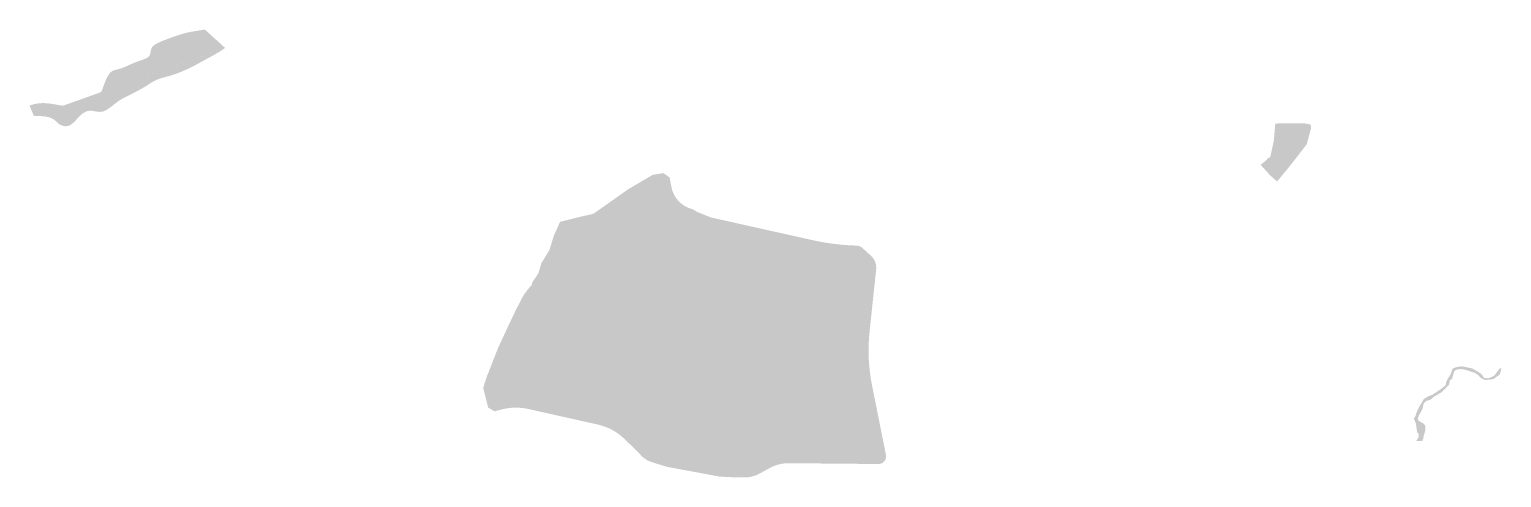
# Model space of a CAD drawing. Extents: x 38410347 to 38419931, y 3076278 to 3087001.
# Drawn here: x 38414592 to 38418811, y 3082500 to 3083783 of the extents above; entities that cross this region are included whole.
import ezdxf

# ---------------------------------------------------------------- set-up
doc = ezdxf.new("R2010")
doc.units = 0
doc.header["$LTSCALE"] = 10
doc.header["$MEASUREMENT"] = 0
for name, color, linetype in [('2-R2居住用地', 2, 'CONTINUOUS'), ('3-M2工业用地', 37, 'CONTINUOUS'), ('水域', 141, 'CONTINUOUS')]:
    doc.layers.add(name, color=color, linetype=linetype)

msp = doc.modelspace()

# ---------------------------------------------------------------- hatches: boundary and pattern name
at = {"layer": '2-R2居住用地', "linetype": 'Continuous'}
h = msp.add_hatch(color=256, dxfattribs=at)
edge = h.paths.add_edge_path()
edge.add_line((38418120.11184712, 3083395.284908483), (38418137.1032587, 3083409.135314397))
edge.add_line((38418137.1032587, 3083409.135314397), (38418140.70242826, 3083414.327863762))
edge.add_line((38418140.70242826, 3083414.327863762), (38418147.5010206, 3083417.323380313))
edge.add_line((38418147.5010206, 3083417.323380313), (38418157.90223823, 3083464.439342991))
edge.add_line((38418157.90223823, 3083464.439342991), (38418162.09795804, 3083513.555536693))
edge.add_line((38418162.09795804, 3083513.555536693), (38418244.1606575, 3083514.383373959))
edge.add_line((38418244.1606575, 3083514.383373959), (38418262.60096908, 3083510.94952993))
edge.add_line((38418262.60096908, 3083510.94952993), (38418264.85430489, 3083501.299931186))
edge.add_line((38418264.85430489, 3083501.299931186), (38418252.27972792, 3083454.162052788))
edge.add_line((38418252.27972792, 3083454.162052788), (38418215.27697164, 3083406.306412787))
edge.add_arc((38415750.88191929, 3085373.514217639), 3153.275998305374, 320.02115613686846, 321.4013194936035, ccw=False)
edge.add_line((38418167.179727, 3083347.519541934), (38418146.70876878, 3083365.878900963))
edge.add_line((38418146.70876878, 3083365.878900963), (38418120.66411687, 3083394.674309692))
at = {"layer": '3-M2工业用地', "linetype": 'Continuous'}
h = msp.add_hatch(color=256, dxfattribs=at)
edge = h.paths.add_edge_path()
edge.add_line((38416409.06841209, 3083371.413152104), (38416426.59351749, 3083358.962373961))
edge.add_line((38416426.59351749, 3083358.962373961), (38416431.51147065, 3083332.11807668))
edge.add_arc((38416510.83228108, 3083346.649879316), 80.6409589245399, 190.3816274792856, 256.5996660964943)
edge.add_line((38416492.14345076, 3083268.204408595), (38416506.58706227, 3083259.927112864))
edge.add_line((38416506.58706227, 3083259.927112864), (38416545.40673918, 3083244.449504624))
edge.add_line((38416545.40673918, 3083244.449504624), (38416834.55263235, 3083179.911116864))
edge.add_arc((38416981.26603741, 3083837.218806399), 673.4821615639374, 257.417623814539, 268.3451612785698)
edge.add_arc((38416961.02627382, 3083136.648689231), 27.38026224008356, 47.1707794656071, 88.3451612918081, ccw=False)
edge.add_line((38416979.63979813, 3083156.728915147), (38417004.09240689, 3083134.182737023))
edge.add_arc((38416973.58840641, 3083101.099418634), 45.00000000844675, -6.003284955879792, 47.322838245332605, ccw=False)
edge.add_line((38417018.34162196, 3083096.393071929), (38416999.47958503, 3082917.031699489))
edge.add_arc((38417508.67172519, 3082863.48393265), 511.9999989611418, 173.9967150437738, 191.3455550887494)
edge.add_line((38417006.6769463, 3082762.76034604), (38417046.39936769, 3082564.788363032))
edge.add_arc((38417024.84473158, 3082560.463496828), 21.98423993813998, -94.84202649268582, 11.345555069491525, ccw=False)
edge.add_line((38417022.98906939, 3082538.557713951), (38416767.8874291, 3082540.875677662))
edge.add_arc((38416766.88796284, 3082430.880218354), 110.0000000048521, 89.47940012196774, 118.5614520496212)
edge.add_line((38416714.29684705, 3082527.493750224), (38416684.26012097, 3082511.14340148))
edge.add_arc((38416641.23102622, 3082590.190836634), 89.99999999259373, 269.8804908127621, 298.5614520530177, ccw=False)
edge.add_arc((38416643.3997267, 3083629.920139173), 1129.731564299326, 266.22409595488443, 269.88049081280565, ccw=False)
edge.add_line((38416569.00208443, 3082502.640937645), (38416417.80720372, 3082530.714279592))
edge.add_line((38416417.80720372, 3082530.714279592), (38416375.45879965, 3082543.825201974))
edge.add_arc((38416396.51055023, 3082611.822556662), 71.18157378830655, 216.9561886775893, 252.79765231832658, ccw=False)
edge.add_line((38416339.6296781, 3082569.027897731), (38416297.1047788, 3082610.271701384))
edge.add_arc((38416185.71095326, 3082495.417813177), 160.0000000133676, 45.87617033145156, 77.39534369921793)
edge.add_line((38416220.62656146, 3082651.561658101), (38416021.18774512, 3082696.158534043))
edge.add_arc((38415986.27213641, 3082540.014689258), 159.9999999881929, 77.39534350867949, 104.3475775734704)
edge.add_line((38415946.62356298, 3082695.024336126), (38415924.8011614, 3082689.442573208))
edge.add_line((38415924.8011614, 3082689.442573208), (38415906.47220706, 3082700.237042776))
edge.add_line((38415906.47220706, 3082700.237042776), (38415892.30873068, 3082756.927014623))
edge.add_line((38415892.30873068, 3082756.927014623), (38415902.62604309, 3082788.833815622))
edge.add_line((38415902.62604309, 3082788.833815622), (38415935.38849764, 3082872.178248806))
edge.add_line((38415935.38849764, 3082872.178248806), (38415966.07691584, 3082938.153786505))
edge.add_line((38415966.07691584, 3082938.153786505), (38415985.9498571, 3082979.871383672))
edge.add_line((38415985.9498571, 3082979.871383672), (38416005.81852871, 3083018.107733699))
edge.add_line((38416005.81852871, 3083018.107733699), (38416010.48226095, 3083025.538821818))
edge.add_line((38416010.48226095, 3083025.538821818), (38416020.36625217, 3083039.01996536))
edge.add_line((38416020.36625217, 3083039.01996536), (38416031.17268097, 3083051.059406791))
edge.add_line((38416031.17268097, 3083051.059406791), (38416032.50639374, 3083058.045233728))
edge.add_line((38416032.50639374, 3083058.045233728), (38416050.32767457, 3083084.679342462))
edge.add_line((38416050.32767457, 3083084.679342462), (38416058.8849206, 3083113.649665695))
edge.add_line((38416058.8849206, 3083113.649665695), (38416081.82190299, 3083150.686188336))
edge.add_line((38416081.82190299, 3083150.686188336), (38416094.40816077, 3083191.469533872))
edge.add_line((38416094.40816077, 3083191.469533872), (38416112.37934131, 3083232.168798108))
edge.add_line((38416112.37934131, 3083232.168798108), (38416175.31495103, 3083247.673033982))
edge.add_line((38416175.31495103, 3083247.673033982), (38416207.73433654, 3083254.89503934))
edge.add_line((38416207.73433654, 3083254.89503934), (38416307.31288212, 3083325.048397346))
edge.add_line((38416307.31288212, 3083325.048397346), (38416377.69302751, 3083366.536750572))
edge.add_line((38416377.69302751, 3083366.536750572), (38416408.89479265, 3083371.536500699))
at = {"layer": '水域'}
h = msp.add_hatch(color=256, dxfattribs=at)
edge = h.paths.add_edge_path()
edge.add_line((38414591.9260994, 3083564.948122437), (38414605.21430895, 3083569.090947298))
edge.add_line((38414605.21430895, 3083569.090947298), (38414618.00145002, 3083571.34160823))
edge.add_line((38414618.00145002, 3083571.34160823), (38414630.23465776, 3083572.065943164))
edge.add_line((38414630.23465776, 3083572.065943164), (38414641.86106732, 3083571.629790032))
edge.add_line((38414641.86106732, 3083571.629790032), (38414652.82781386, 3083570.398986764))
edge.add_line((38414652.82781386, 3083570.398986764), (38414663.08203255, 3083568.739371292))
edge.add_line((38414663.08203255, 3083568.739371292), (38414672.57085855, 3083567.016781549))
edge.add_line((38414672.57085855, 3083567.016781549), (38414681.241427, 3083565.597055466))
edge.add_line((38414681.241427, 3083565.597055466), (38414689.05543818, 3083564.767146342))
edge.add_line((38414689.05543818, 3083564.767146342), (38414696.03285276, 3083564.498468952))
edge.add_line((38414696.03285276, 3083564.498468952), (38414702.20819654, 3083564.683553439))
edge.add_line((38414702.20819654, 3083564.683553439), (38414707.6159953, 3083565.214929948))
edge.add_line((38414707.6159953, 3083565.214929948), (38414712.29077484, 3083565.985128622))
edge.add_line((38414712.29077484, 3083565.985128622), (38414716.26706094, 3083566.886679605))
edge.add_line((38414716.26706094, 3083566.886679605), (38414719.5793794, 3083567.81211304))
edge.add_line((38414719.5793794, 3083567.81211304), (38414722.262256, 3083568.65395907))
edge.add_line((38414722.262256, 3083568.65395907), (38414724.37943118, 3083569.33725415))
edge.add_line((38414724.37943118, 3083569.33725415), (38414726.11150397, 3083569.91705998))
edge.add_line((38414726.11150397, 3083569.91705998), (38414727.66828805, 3083570.480944568))
edge.add_line((38414727.66828805, 3083570.480944568), (38414729.25959709, 3083571.116475922))
edge.add_line((38414729.25959709, 3083571.116475922), (38414731.09524477, 3083571.911222053))
edge.add_line((38414731.09524477, 3083571.911222053), (38414733.38504478, 3083572.952750971))
edge.add_line((38414733.38504478, 3083572.952750971), (38414736.33881078, 3083574.328630683))
edge.add_line((38414736.33881078, 3083574.328630683), (38414740.16635645, 3083576.1264292))
edge.add_line((38414740.16635645, 3083576.1264292), (38414744.9973768, 3083578.397891246))
edge.add_line((38414744.9973768, 3083578.397891246), (38414750.64109217, 3083581.051468402))
edge.add_line((38414750.64109217, 3083581.051468402), (38414756.8266042, 3083583.959788966))
edge.add_line((38414756.8266042, 3083583.959788966), (38414763.28301457, 3083586.995481233))
edge.add_line((38414763.28301457, 3083586.995481233), (38414769.73942495, 3083590.0311735))
edge.add_line((38414769.73942495, 3083590.0311735), (38414775.92493699, 3083592.939494064))
edge.add_line((38414775.92493699, 3083592.939494064), (38414781.56865235, 3083595.59307122))
edge.add_line((38414781.56865235, 3083595.59307122), (38414786.39967271, 3083597.864533266))
edge.add_line((38414786.39967271, 3083597.864533266), (38414790.22234929, 3083599.67958004))
edge.add_line((38414790.22234929, 3083599.67958004), (38414793.14203169, 3083601.176197557))
edge.add_line((38414793.14203169, 3083601.176197557), (38414795.33931908, 3083602.545443369))
edge.add_line((38414795.33931908, 3083602.545443369), (38414796.99481062, 3083603.978375034))
edge.add_line((38414796.99481062, 3083603.978375034), (38414798.28910547, 3083605.666050105))
edge.add_line((38414798.28910547, 3083605.666050105), (38414799.4028028, 3083607.799526139))
edge.add_line((38414799.4028028, 3083607.799526139), (38414800.51650179, 3083610.56986069))
edge.add_line((38414800.51650179, 3083610.56986069), (38414801.8108016, 3083614.168111315))
edge.add_line((38414801.8108016, 3083614.168111315), (38414803.43000439, 3083618.710150884))
edge.add_line((38414803.43000439, 3083618.710150884), (38414805.37322436, 3083624.011113545))
edge.add_line((38414805.37322436, 3083624.011113545), (38414807.60327871, 3083629.810948762))
edge.add_line((38414807.60327871, 3083629.810948762), (38414810.08298463, 3083635.849605995))
edge.add_line((38414810.08298463, 3083635.849605995), (38414812.77515931, 3083641.86703471))
edge.add_line((38414812.77515931, 3083641.86703471), (38414815.64261996, 3083647.603184368))
edge.add_line((38414815.64261996, 3083647.603184368), (38414818.64818377, 3083652.798004434))
edge.add_line((38414818.64818377, 3083652.798004434), (38414821.75466793, 3083657.191444371))
edge.add_line((38414821.75466793, 3083657.191444371), (38414824.93772656, 3083660.598638298))
edge.add_line((38414824.93772656, 3083660.598638298), (38414828.22436146, 3083663.135458969))
edge.add_line((38414828.22436146, 3083663.135458969), (38414831.65441134, 3083664.992963788))
edge.add_line((38414831.65441134, 3083664.992963788), (38414835.26771493, 3083666.362210165))
edge.add_line((38414835.26771493, 3083666.362210165), (38414839.10411093, 3083667.434255508))
edge.add_line((38414839.10411093, 3083667.434255508), (38414843.2034381, 3083668.400157225))
edge.add_line((38414843.2034381, 3083668.400157225), (38414847.60553511, 3083669.450972723))
edge.add_line((38414847.60553511, 3083669.450972723), (38414852.35024072, 3083670.777759411))
edge.add_line((38414852.35024072, 3083670.777759411), (38414857.46013032, 3083672.52425263))
edge.add_line((38414857.46013032, 3083672.52425263), (38414862.88872609, 3083674.644899455))
edge.add_line((38414862.88872609, 3083674.644899455), (38414868.57228691, 3083677.046824894))
edge.add_line((38414868.57228691, 3083677.046824894), (38414874.44707166, 3083679.637153955))
edge.add_line((38414874.44707166, 3083679.637153955), (38414880.4493392, 3083682.323011647))
edge.add_line((38414880.4493392, 3083682.323011647), (38414886.51534843, 3083685.011522977))
edge.add_line((38414886.51534843, 3083685.011522977), (38414892.5813582, 3083687.609812954))
edge.add_line((38414892.5813582, 3083687.609812954), (38414898.5836274, 3083690.025006585))
edge.add_line((38414898.5836274, 3083690.025006585), (38414904.45461718, 3083692.192685163))
edge.add_line((38414904.45461718, 3083692.192685163), (38414910.11159777, 3083694.16225511))
edge.add_line((38414910.11159777, 3083694.16225511), (38414915.46804171, 3083696.011579135))
edge.add_line((38414915.46804171, 3083696.011579135), (38414920.43742152, 3083697.818519944))
edge.add_line((38414920.43742152, 3083697.818519944), (38414924.9332097, 3083699.660940244))
edge.add_line((38414924.9332097, 3083699.660940244), (38414928.8688788, 3083701.616702743))
edge.add_line((38414928.8688788, 3083701.616702743), (38414932.15790134, 3083703.763670146))
edge.add_line((38414932.15790134, 3083703.763670146), (38414934.71374982, 3083706.179705162))
edge.add_line((38414934.71374982, 3083706.179705162), (38414936.49884151, 3083708.918237845))
edge.add_line((38414936.49884151, 3083708.918237845), (38414937.6713726, 3083711.934967646))
edge.add_line((38414937.6713726, 3083711.934967646), (38414938.43848401, 3083715.161161365))
edge.add_line((38414938.43848401, 3083715.161161365), (38414939.00731669, 3083718.528085801))
edge.add_line((38414939.00731669, 3083718.528085801), (38414939.58501153, 3083721.967007753))
edge.add_line((38414939.58501153, 3083721.967007753), (38414940.37870948, 3083725.409194019))
edge.add_line((38414940.37870948, 3083725.409194019), (38414941.59555145, 3083728.785911399))
edge.add_line((38414941.59555145, 3083728.785911399), (38414943.44267838, 3083732.028426693))
edge.add_line((38414943.44267838, 3083732.028426693), (38414946.07940657, 3083735.084321694))
edge.add_line((38414946.07940657, 3083735.084321694), (38414949.47375378, 3083737.966438174))
edge.add_line((38414949.47375378, 3083737.966438174), (38414953.54591317, 3083740.7039329))
edge.add_line((38414953.54591317, 3083740.7039329), (38414958.21607786, 3083743.325962639))
edge.add_line((38414958.21607786, 3083743.325962639), (38414963.40444104, 3083745.861684159))
edge.add_line((38414963.40444104, 3083745.861684159), (38414969.03119581, 3083748.340254227))
edge.add_line((38414969.03119581, 3083748.340254227), (38414975.01653533, 3083750.790829609))
edge.add_line((38414975.01653533, 3083750.790829609), (38414981.28065278, 3083753.242567073))
edge.add_line((38414981.28065278, 3083753.242567073), (38414987.74486081, 3083755.713923991))
edge.add_line((38414987.74486081, 3083755.713923991), (38414994.3349503, 3083758.180560155))
edge.add_line((38414994.3349503, 3083758.180560155), (38415000.97783168, 3083760.607435965))
edge.add_line((38415000.97783168, 3083760.607435965), (38415007.60041537, 3083762.959511819))
edge.add_line((38415007.60041537, 3083762.959511819), (38415014.1296118, 3083765.201748115))
edge.add_line((38415014.1296118, 3083765.201748115), (38415020.49233136, 3083767.299105251))
edge.add_line((38415020.49233136, 3083767.299105251), (38415026.61548451, 3083769.216543625))
edge.add_line((38415026.61548451, 3083769.216543625), (38415032.42598164, 3083770.919023637))
edge.add_line((38415032.42598164, 3083770.919023637), (38415037.87253713, 3083772.383299308))
edge.add_line((38415037.87253713, 3083772.383299308), (38415042.9910811, 3083773.633299163))
edge.add_line((38415042.9910811, 3083773.633299163), (38415047.83934765, 3083774.704745348))
edge.add_line((38415047.83934765, 3083774.704745348), (38415052.47507086, 3083775.63336001))
edge.add_line((38415052.47507086, 3083775.63336001), (38415056.95598479, 3083776.454865299))
edge.add_line((38415056.95598479, 3083776.454865299), (38415061.33982354, 3083777.204983359))
edge.add_line((38415061.33982354, 3083777.204983359), (38415065.68432117, 3083777.919436341))
edge.add_line((38415065.68432117, 3083777.919436341), (38415070.04721177, 3083778.633946389))
edge.add_line((38415070.04721177, 3083778.633946389), (38415074.4505636, 3083779.373007589))
edge.add_line((38415074.4505636, 3083779.373007589), (38415078.77378161, 3083780.116201764))
edge.add_line((38415078.77378161, 3083780.116201764), (38415082.86060489, 3083780.831882674))
edge.add_line((38415082.86060489, 3083780.831882674), (38415086.55477259, 3083781.488404078))
edge.add_line((38415086.55477259, 3083781.488404078), (38415089.70002382, 3083782.054119736))
edge.add_line((38415089.70002382, 3083782.054119736), (38415092.14009769, 3083782.497383409))
edge.add_line((38415092.14009769, 3083782.497383409), (38415093.71873333, 3083782.786548855))
edge.add_line((38415093.71873333, 3083782.786548855), (38415094.27966985, 3083782.889969836))
edge.add_line((38415094.27966985, 3083782.889969835), (38415152.68349081, 3083729.944574779))
edge.add_line((38414604.8293721, 3083534.894233939), (38414622.33182269, 3083535.097384089))
edge.add_line((38414622.33182269, 3083535.097384089), (38414636.19733294, 3083533.961624395))
edge.add_line((38414636.19733294, 3083533.961624395), (38414646.97835565, 3083531.76106634))
edge.add_line((38414646.97835565, 3083531.76106634), (38414655.22734359, 3083528.769821405))
edge.add_line((38414655.22734359, 3083528.769821405), (38414661.49674955, 3083525.262001073))
edge.add_line((38414661.49674955, 3083525.262001073), (38414666.33902631, 3083521.511716828))
edge.add_line((38414666.33902631, 3083521.511716828), (38414670.30662666, 3083517.793080151))
edge.add_line((38414670.30662666, 3083517.793080151), (38414673.95200334, 3083514.380202521))
edge.add_line((38414673.95200334, 3083514.380202521), (38414677.7267535, 3083511.502255169))
edge.add_line((38414677.7267535, 3083511.502255169), (38414681.67905149, 3083509.208648283))
edge.add_line((38414681.67905149, 3083509.208648283), (38414685.75621597, 3083507.503851796))
edge.add_line((38414685.75621597, 3083507.503851796), (38414689.90556563, 3083506.392335642))
edge.add_line((38414689.90556563, 3083506.392335642), (38414694.07441913, 3083505.878569754))
edge.add_line((38414694.07441913, 3083505.878569754), (38414698.21009517, 3083505.967024064))
edge.add_line((38414698.21009517, 3083505.967024064), (38414702.25991239, 3083506.662168507))
edge.add_line((38414702.25991239, 3083506.662168507), (38414706.17118949, 3083507.968473015))
edge.add_line((38414706.17118949, 3083507.968473015), (38414709.90577976, 3083509.873741069))
edge.add_line((38414709.90577976, 3083509.873741069), (38414713.48367491, 3083512.299110345))
edge.add_line((38414713.48367491, 3083512.299110345), (38414716.9394013, 3083515.149052063))
edge.add_line((38414716.9394013, 3083515.149052063), (38414720.30748525, 3083518.328037448))
edge.add_line((38414720.30748525, 3083518.328037448), (38414723.62245312, 3083521.74053772))
edge.add_line((38414723.62245312, 3083521.74053772), (38414726.91883122, 3083525.291024102))
edge.add_line((38414726.91883122, 3083525.291024102), (38414730.23114592, 3083528.883967817))
edge.add_line((38414730.23114592, 3083528.883967817), (38414733.59392354, 3083532.423840088))
edge.add_line((38414733.59392354, 3083532.423840088), (38414737.03726391, 3083535.820419291))
edge.add_line((38414737.03726391, 3083535.820419291), (38414740.57356074, 3083539.004712418))
edge.add_line((38414740.57356074, 3083539.004712418), (38414744.21078122, 3083541.91303362))
edge.add_line((38414744.21078122, 3083541.91303362), (38414747.95689255, 3083544.481697043))
edge.add_line((38414747.95689255, 3083544.481697043), (38414751.81986193, 3083546.647016837))
edge.add_line((38414751.81986193, 3083546.647016837), (38414755.80765653, 3083548.345307149))
edge.add_line((38414755.80765653, 3083548.345307149), (38414759.92824357, 3083549.51288213))
edge.add_line((38414759.92824357, 3083549.51288213), (38414764.18959023, 3083550.086055925))
edge.add_line((38414764.18959023, 3083550.086055925), (38414768.59609198, 3083550.044862369))
edge.add_line((38414768.59609198, 3083550.044862369), (38414773.13785736, 3083549.544214036))
edge.add_line((38414773.13785736, 3083549.544214036), (38414777.80142317, 3083548.782743189))
edge.add_line((38414777.80142317, 3083548.782743189), (38414782.57332624, 3083547.959082089))
edge.add_line((38414782.57332624, 3083547.959082089), (38414787.44010337, 3083547.271862995))
edge.add_line((38414787.44010337, 3083547.271862995), (38414792.3882914, 3083546.919718169))
edge.add_line((38414792.3882914, 3083546.919718169), (38414797.4044271, 3083547.101279871))
edge.add_line((38414797.4044271, 3083547.101279871), (38414802.47504731, 3083548.015180363))
edge.add_line((38414802.47504731, 3083548.015180363), (38414807.58441067, 3083549.798988957))
edge.add_line((38414807.58441067, 3083549.798988957), (38414812.70766314, 3083552.346023172))
edge.add_line((38414812.70766314, 3083552.346023172), (38414817.81767251, 3083555.488537579))
edge.add_line((38414817.81767251, 3083555.488537579), (38414822.88730656, 3083559.058786749))
edge.add_line((38414822.88730656, 3083559.058786749), (38414827.88943307, 3083562.889025253))
edge.add_line((38414827.88943307, 3083562.889025253), (38414832.79691985, 3083566.811507661))
edge.add_line((38414832.79691985, 3083566.811507661), (38414837.58263467, 3083570.658488544))
edge.add_line((38414837.58263467, 3083570.658488544), (38414842.21944534, 3083574.262222474))
edge.add_line((38414842.21944534, 3083574.262222474), (38414846.6945212, 3083577.495148042))
edge.add_line((38414846.6945212, 3083577.495148042), (38414851.05223796, 3083580.390439926))
edge.add_line((38414851.05223796, 3083580.390439926), (38414855.35127287, 3083583.021456827))
edge.add_line((38414855.35127287, 3083583.021456827), (38414859.6503032, 3083585.461557445))
edge.add_line((38414859.6503032, 3083585.461557445), (38414864.00800622, 3083587.784100479))
edge.add_line((38414864.00800622, 3083587.784100479), (38414868.48305918, 3083590.062444629))
edge.add_line((38414868.48305918, 3083590.062444629), (38414873.13413937, 3083592.369948594))
edge.add_line((38414873.13413937, 3083592.369948594), (38414878.01992402, 3083594.779971075))
edge.add_line((38414878.01992402, 3083594.779971075), (38414883.1761087, 3083597.348514571))
edge.add_line((38414883.1761087, 3083597.348514571), (38414888.54646207, 3083600.062156779))
edge.add_line((38414888.54646207, 3083600.062156779), (38414894.05177105, 3083602.890119194))
edge.add_line((38414894.05177105, 3083602.890119194), (38414899.61282259, 3083605.801623312))
edge.add_line((38414899.61282259, 3083605.801623312), (38414905.15040363, 3083608.76589063))
edge.add_line((38414905.15040363, 3083608.76589063), (38414910.58530109, 3083611.752142643))
edge.add_line((38414910.58530109, 3083611.752142643), (38414915.83830191, 3083614.729600847))
edge.add_line((38414915.83830191, 3083614.729600847), (38414920.83019305, 3083617.667486738))
edge.add_line((38414920.83019305, 3083617.667486738), (38414925.50498748, 3083620.537708813))
edge.add_line((38414925.50498748, 3083620.537708813), (38414929.89960241, 3083623.322923572))
edge.add_line((38414929.89960241, 3083623.322923572), (38414934.07418112, 3083626.008474514))
edge.add_line((38414934.07418112, 3083626.008474514), (38414938.08886686, 3083628.579705141))
edge.add_line((38414938.08886686, 3083628.579705141), (38414942.00380291, 3083631.021958953))
edge.add_line((38414942.00380291, 3083631.021958953), (38414945.87913253, 3083633.32057945))
edge.add_line((38414945.87913253, 3083633.32057945), (38414949.77499899, 3083635.460910132))
edge.add_line((38414949.77499899, 3083635.460910132), (38414953.75154553, 3083637.4282945))
edge.add_line((38414953.75154553, 3083637.4282945), (38414957.85277944, 3083639.214182927))
edge.add_line((38414957.85277944, 3083639.214182927), (38414962.05816397, 3083640.83445328))
edge.add_line((38414962.05816397, 3083640.83445328), (38414966.33102634, 3083642.311090296))
edge.add_line((38414966.33102634, 3083642.311090296), (38414970.63469381, 3083643.666078713))
edge.add_line((38414970.63469381, 3083643.666078713), (38414974.9324936, 3083644.921403272))
edge.add_line((38414974.9324936, 3083644.921403272), (38414979.18775298, 3083646.099048709))
edge.add_line((38414979.18775298, 3083646.099048709), (38414983.36379916, 3083647.220999765))
edge.add_line((38414983.36379916, 3083647.220999765), (38414987.42395941, 3083648.309241177))
edge.add_line((38414987.42395941, 3083648.309241177), (38414991.34598557, 3083649.385757666))
edge.add_line((38414991.34598557, 3083649.385757666), (38414995.16532796, 3083650.472533878))
edge.add_line((38414995.16532796, 3083650.472533878), (38414998.9318615, 3083651.591554448))
edge.add_line((38414998.9318615, 3083651.591554448), (38415002.69546113, 3083652.764804002))
edge.add_line((38415002.69546113, 3083652.764804002), (38415006.50600178, 3083654.014267173))
edge.add_line((38415006.50600178, 3083654.014267173), (38415010.41335836, 3083655.36192859))
edge.add_line((38415010.41335836, 3083655.36192859), (38415014.46740582, 3083656.829772884))
edge.add_line((38415014.46740582, 3083656.829772884), (38415018.71801908, 3083658.439784683))
edge.add_line((38415018.71801908, 3083658.439784683), (38415023.19771465, 3083660.206620403))
edge.add_line((38415023.19771465, 3083660.206620403), (38415027.86957536, 3083662.115623587))
edge.add_line((38415027.86957536, 3083662.115623587), (38415032.67932559, 3083664.144809561))
edge.add_line((38415032.67932559, 3083664.144809561), (38415037.57268976, 3083666.27219365))
edge.add_line((38415037.57268976, 3083666.27219365), (38415042.49539226, 3083668.475791183))
edge.add_line((38415042.49539226, 3083668.475791183), (38415047.3931575, 3083670.733617485))
edge.add_line((38415047.3931575, 3083670.733617485), (38415052.21170989, 3083673.023687882))
edge.add_line((38415052.21170989, 3083673.023687882), (38415056.89677381, 3083675.324017702))
edge.add_line((38415056.89677381, 3083675.324017702), (38415061.42103011, 3083677.623358732))
edge.add_line((38415061.42103011, 3083677.623358732), (38415065.8649854, 3083679.953408607))
edge.add_line((38415065.8649854, 3083679.953408607), (38415070.3361027, 3083682.356601428))
edge.add_line((38415070.3361027, 3083682.356601428), (38415074.94184507, 3083684.875371291))
edge.add_line((38415074.94184507, 3083684.875371291), (38415079.78967553, 3083687.552152296))
edge.add_line((38415079.78967553, 3083687.552152296), (38415084.98705713, 3083690.429378539))
edge.add_line((38415084.98705713, 3083690.429378539), (38415090.64145292, 3083693.54948412))
edge.add_line((38415090.64145292, 3083693.54948412), (38415096.86032591, 3083696.954903136))
edge.add_line((38415096.86032591, 3083696.954903136), (38415103.69702961, 3083700.668583317))
edge.add_line((38415103.69702961, 3083700.668583317), (38415110.98847923, 3083704.635526923))
edge.add_line((38415110.98847923, 3083704.635526923), (38415118.51748046, 3083708.781249845))
edge.add_line((38415118.51748046, 3083708.781249845), (38415126.06683896, 3083713.031267971))
edge.add_line((38415126.06683896, 3083713.031267971), (38415133.4193604, 3083717.311097194))
edge.add_line((38415133.4193604, 3083717.311097194), (38415140.35785047, 3083721.546253404))
edge.add_line((38415140.35785047, 3083721.546253404), (38415146.66511482, 3083725.662252491))
edge.add_line((38415146.66511482, 3083725.662252491), (38415152.12395914, 3083729.584610347))
edge.add_line((38414591.9260994, 3083564.948122437), (38414604.8293721, 3083534.894233939))
h = msp.add_hatch(color=256, dxfattribs=at)
edge = h.paths.add_edge_path()
edge.add_line((38418565.85629912, 3082604.30221043), (38418573.05922188, 3082616.122882869))
edge.add_line((38418573.05922188, 3082616.122882869), (38418573.4097646, 3082624.079630778))
edge.add_line((38418573.4097646, 3082624.079630778), (38418568.51028223, 3082628.972774612))
edge.add_line((38418568.51028223, 3082628.972774612), (38418565.14192999, 3082654.661694398))
edge.add_line((38418565.14192999, 3082654.661694398), (38418559.01759565, 3082667.811974525))
edge.add_line((38418559.01759565, 3082667.811974525), (38418563.6108371, 3082675.45749043))
edge.add_line((38418563.61083709, 3082675.45749043), (38418565.75433736, 3082682.797196141))
edge.add_line((38418565.75433736, 3082682.797196141), (38418569.12272684, 3082691.360162709))
edge.add_line((38418569.12272684, 3082691.360162709), (38418575.85991529, 3082704.4039143))
edge.add_line((38418575.85991529, 3082704.4039143), (38418587.49610215, 3082724.282239588))
edge.add_line((38418587.49610215, 3082724.282239588), (38418600.0509373, 3082732.233585768))
edge.add_line((38418600.05093729, 3082732.233585768), (38418612.29956875, 3082736.820899328))
edge.add_line((38418612.29956876, 3082736.820899328), (38418634.34709049, 3082751.500290668))
edge.add_line((38418634.34709049, 3082751.500290668), (38418650.36677393, 3082764.186664623))
edge.add_line((38418650.36677393, 3082764.186664623), (38418652.51027419, 3082775.196193068))
edge.add_line((38418652.51027419, 3082775.196193068), (38418656.18486735, 3082781.924258309))
edge.add_line((38418656.18486735, 3082781.924258309), (38418665.06514657, 3082796.909459844))
edge.add_line((38418665.06514657, 3082796.909459844), (38418669.9645917, 3082811.28302091))
edge.add_line((38418669.9645917, 3082811.28302091), (38418680.37592658, 3082815.870334469))
edge.add_line((38418680.37592658, 3082815.870334469), (38418696.29911397, 3082818.316896345))
edge.add_line((38418696.29911397, 3082818.316896345), (38418725.57330333, 3082812.589617003))
edge.add_line((38418725.57330332, 3082812.589617003), (38418747.00841768, 3082800.662617814))
edge.add_line((38418747.00841768, 3082800.662617814), (38418756.19490058, 3082792.40546144))
edge.add_line((38418756.19490058, 3082792.40546144), (38418758.95084545, 3082785.983226473))
edge.add_line((38418758.95084545, 3082785.983226473), (38418765.07514256, 3082784.148305066))
edge.add_line((38418765.07514257, 3082784.148305066), (38418774.56782915, 3082784.454135341))
edge.add_line((38418774.56782915, 3082784.454135341), (38418789.87860917, 3082791.488010777))
edge.add_line((38418789.87860917, 3082791.488010777), (38418798.64836134, 3082803.812769793))
edge.add_line((38418798.64836134, 3082803.812769793), (38418806.02487332, 3082812.693110892))
edge.add_line((38418806.02487331, 3082812.693110892), (38418810.50579181, 3082812.693110892))
edge.add_line((38418810.50579181, 3082812.693110892), (38418806.02487331, 3082812.693110892))
edge.add_line((38418806.02487331, 3082812.693110892), (38418810.50579181, 3082812.693110892))
edge.add_line((38418810.50579181, 3082812.693110892), (38418805.22651669, 3082794.548729048))
edge.add_line((38418805.22651669, 3082794.548729048), (38418796.04899506, 3082788.517019257))
edge.add_line((38418796.04899506, 3082788.517019257), (38418788.78208353, 3082782.521701667))
edge.add_line((38418788.78208353, 3082782.521701667), (38418778.35570837, 3082780.312896222))
edge.add_line((38418778.35570838, 3082780.312896222), (38418765.08575267, 3082779.050718814))
edge.add_line((38418765.08575267, 3082779.050718814), (38418755.9231704, 3082781.890602923))
edge.add_line((38418755.9231704, 3082781.890602923), (38418749.920089, 3082785.99266444))
edge.add_line((38418749.920089, 3082785.99266444), (38418744.54892266, 3082792.303551483))
edge.add_line((38418744.54892265, 3082792.303551483), (38418734.43846779, 3082799.561046482))
edge.add_line((38418734.4384678, 3082799.561046482), (38418724.32801294, 3082802.716479963))
edge.add_line((38418724.32801294, 3082802.716479963), (38418713.11414519, 3082806.511867812))
edge.add_line((38418713.1141452, 3082806.511867812), (38418700.16014702, 3082809.982850666))
edge.add_line((38418700.16014702, 3082809.982850666), (38418691.31352229, 3082810.298379958))
edge.add_line((38418691.31352229, 3082810.298379958), (38418680.57115237, 3082808.720673257))
edge.add_line((38418680.57115237, 3082808.720673257), (38418675.51594356, 3082804.934141031))
edge.add_line((38418675.51594356, 3082804.934141031), (38418672.67236301, 3082796.730017997))
edge.add_line((38418672.67236301, 3082796.730017997), (38418669.82881968, 3082786.317069436))
edge.add_line((38418669.82881968, 3082786.317069436), (38418668.56502679, 3082783.477185327))
edge.add_line((38418668.56502679, 3082783.477185327), (38418666.98523913, 3082780.95283051))
edge.add_line((38418666.98523913, 3082780.95283051), (38418662.24598785, 3082778.112926321))
edge.add_line((38418662.24598785, 3082778.112926321), (38418661.61407279, 3082772.117608731))
edge.add_line((38418661.61407279, 3082772.117608731), (38418660.3502799, 3082768.331076505))
edge.add_line((38418660.35027989, 3082768.331076505), (38418660.35027989, 3082765.491192396))
edge.add_line((38418660.35027989, 3082765.491192396), (38418639.38882262, 3082744.494247193))
edge.add_line((38418639.38882262, 3082744.494247193), (38418630.54219788, 3082739.445537559))
edge.add_line((38418630.54219789, 3082739.445537559), (38418614.1127041, 3082729.348138371))
edge.add_line((38418614.1127041, 3082729.348138371), (38418609.68941035, 3082724.930527481))
edge.add_line((38418609.68941034, 3082724.930527481), (38418604.6341643, 3082721.775094))
edge.add_line((38418604.6341643, 3082721.775094), (38418598.63112012, 3082720.512916591))
edge.add_line((38418598.63112013, 3082720.512916591), (38418593.89183162, 3082718.619660518))
edge.add_line((38418593.89183162, 3082718.619660518), (38418587.25687238, 3082711.362145439))
edge.add_line((38418587.25687238, 3082711.362145439), (38418585.28890407, 3082703.310475684))
edge.add_line((38418585.28890407, 3082703.310475684), (38418582.76128105, 3082693.84417524))
edge.add_line((38418582.76128105, 3082693.84417524), (38418574.54653416, 3082679.329165162))
edge.add_line((38418574.54653416, 3082679.329165162), (38418570.43916071, 3082669.547315347))
edge.add_line((38418570.43916071, 3082669.547315347), (38418572.33486867, 3082662.605349639))
edge.add_line((38418572.33486867, 3082662.605349639), (38418585.28890408, 3082655.34783456))
edge.add_line((38418585.28890407, 3082655.34783456), (38418591.93294704, 3082648.907567053))
edge.add_line((38418591.93294705, 3082648.907567053), (38418592.56486211, 3082638.17906912))
edge.add_line((38418592.56486211, 3082638.17906912), (38418590.03723909, 3082628.081669932))
edge.add_line((38418590.03723909, 3082628.081669932), (38418587.19369577, 3082617.668741453))
edge.add_line((38418587.19369576, 3082617.668741453), (38418585.92986564, 3082610.411226373))
edge.add_line((38418585.92986564, 3082610.411226373), (38418583.1003112, 3082604.30221043))

doc.saveas('drawing.dxf')
